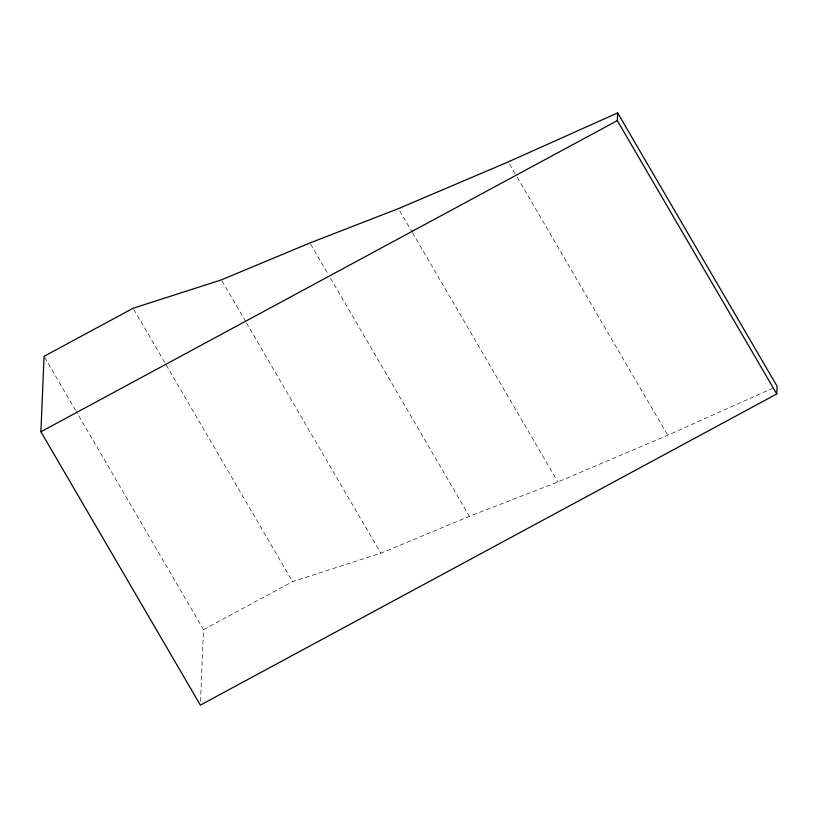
<?xml version="1.0" encoding="UTF-8"?>
<svg xmlns="http://www.w3.org/2000/svg" width="818" height="818" viewBox="0 0 818 818"><rect width="100%" height="100%" fill="white"/><g stroke="black" fill="none" stroke-linecap="round" stroke-linejoin="round"><path stroke-width="0.61" stroke-dasharray="4.09 3.07" d="M200.512 701.333L203.518 629.676L76.207 411.434M203.518 629.676L292.578 581.598L380.81 553.244L469.399 516.322L557.886 481.966L667.713 435.237L772.448 388.335M509.542 164.091L516.618 176.218M517.262 177.322L667.713 435.237M399.705 210.809L411.924 231.75M412.569 232.854L557.886 481.966M310.584 244.071L327.946 273.825M330.513 278.232L469.399 516.322M221.995 280.993L245.778 321.781M246.422 322.875L380.81 553.244M133.763 309.347L292.578 581.598M44.704 357.425L75.563 410.329"/><path stroke-width="1.23" d="M40.9 431.751L44.06 356.321L133.119 308.253L221.351 279.889L309.94 242.966L398.427 208.61L508.254 161.892L617.641 112.894L777.1 386.249L776.773 393.969L200.359 705.106L40.9 431.751L617.314 120.614L617.641 112.894M617.314 120.614L776.773 393.969"/></g></svg>
